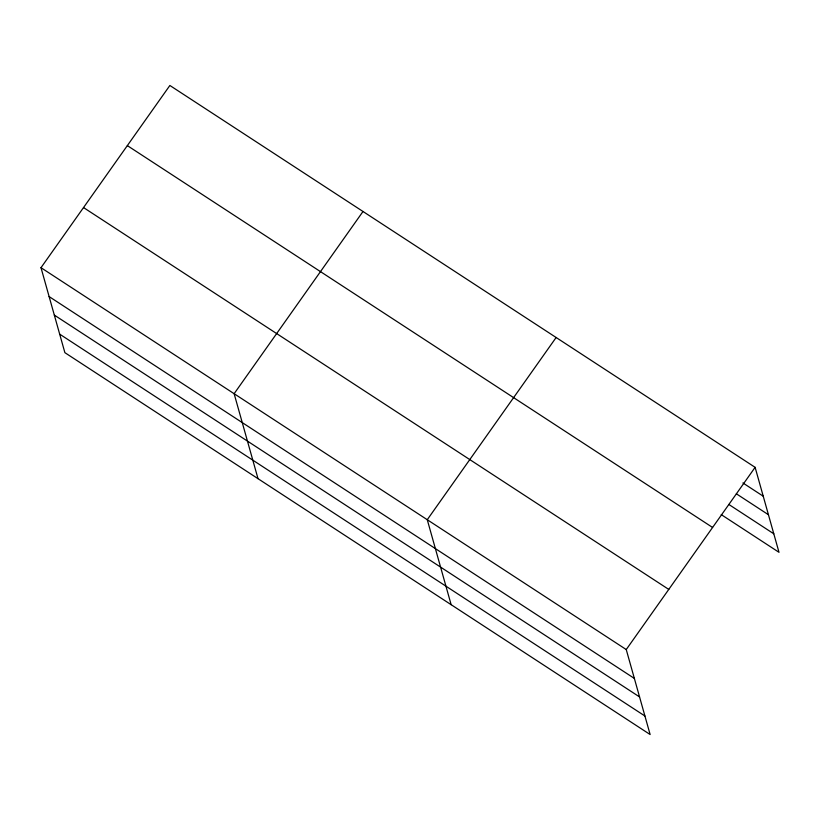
<?xml version="1.0" encoding="UTF-8"?>
<svg xmlns="http://www.w3.org/2000/svg" width="820" height="820" viewBox="0 0 820 820"><rect width="100%" height="100%" fill="white"/><g stroke="black" fill="none" stroke-linecap="round" stroke-linejoin="round"><path stroke-width="1.23" d="M41 267.689L626.244 649.553L650.127 734.525L64.882 352.661L41 267.689L169.873 85.475L755.117 467.338L779 552.311L721.231 514.611M363.004 211.488L234.13 393.702L258.013 478.675M556.134 337.502L427.261 519.716L451.143 604.688M626.244 649.553L755.117 467.338M742.91 482.949L763.235 496.213M736.339 493.783L768.432 514.724M728.867 504.474L773.793 533.799M127.346 145.611L712.59 527.465M83.527 207.562L668.771 589.416M49.118 296.573L634.362 678.427M54.325 315.085L639.569 696.938M59.686 334.15L644.93 716.014"/></g></svg>
